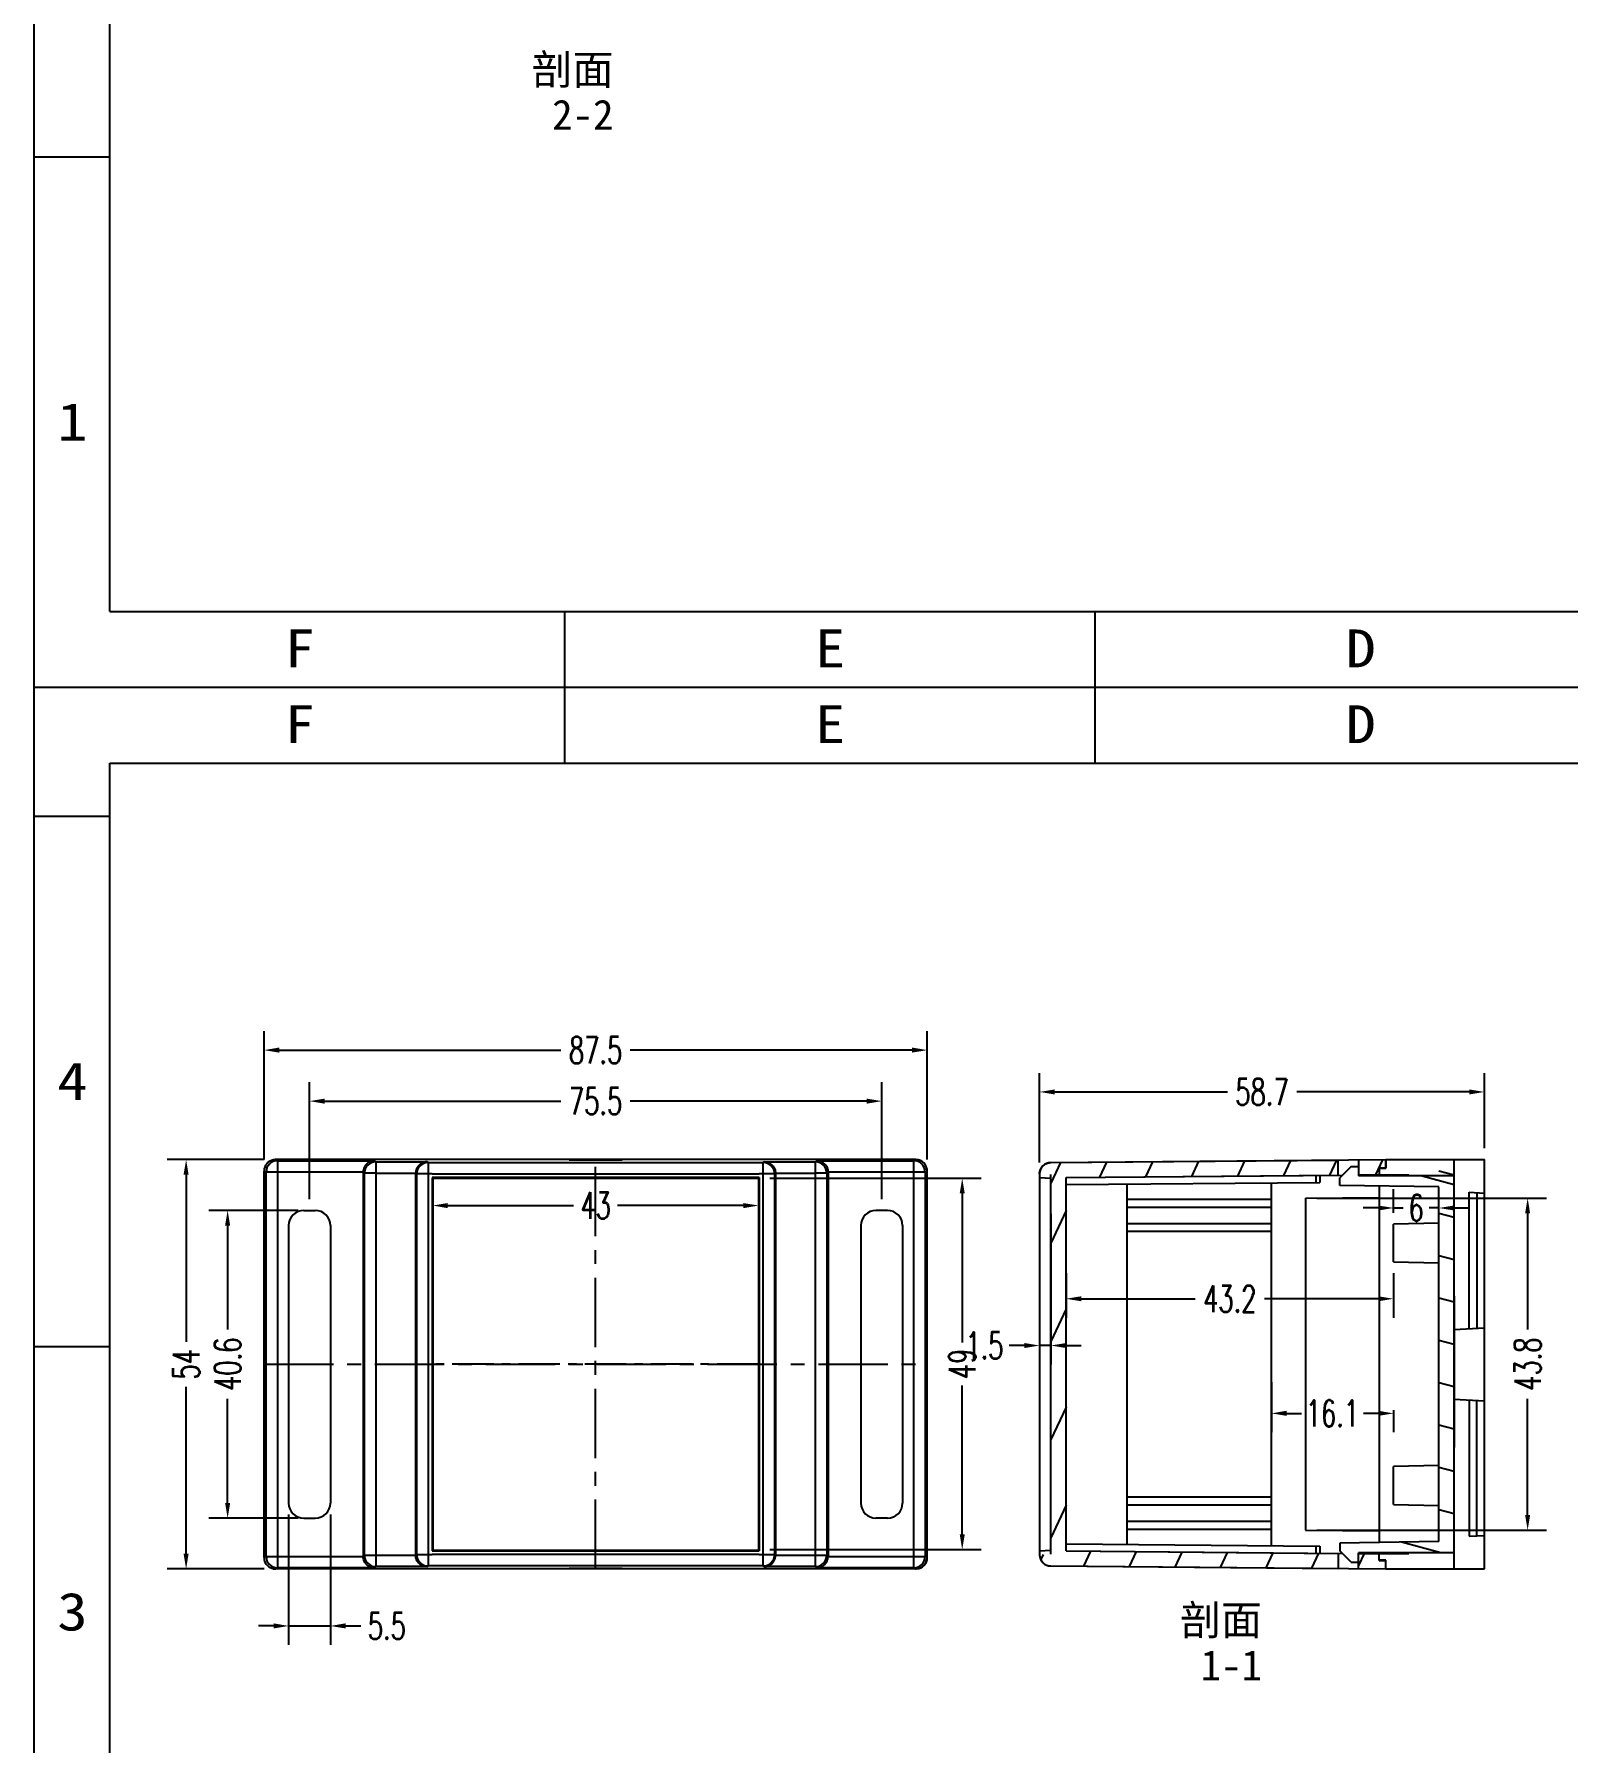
# Model space of a CAD drawing. Header units: millimetres. Extents: x -10223 to -9803, y 6946 to 7837.
# Drawn here: x -10223 to -10020.7, y 7400.7 to 7626.2 of the extents above; entities that cross this region are included whole.
import ezdxf
from ezdxf.enums import TextEntityAlignment as Align

# ---------------------------------------------------------------- set-up
doc = ezdxf.new("R2010")
doc.units = ezdxf.units.MM
doc.linetypes.add('CENTER', pattern=[50.8, 31.75, -6.35, 6.35, -6.35])
doc.layers.add('dim', color=3, linetype='Continuous')
doc.styles.add('romans', font='romans.shx', dxfattribs={"width": 0.67, "bigfont": 'fangsong.shx'})
doc.styles.add('TEXTSTYLE_0', font='txt', dxfattribs={"width": 0.8})
doc.styles.add('仿宋', font='')
doc.styles.get('仿宋').set_extended_font_data('仿宋_GB2312')
doc.dimstyles.new('MSTD', dxfattribs={"dimtxt": 3.5, "dimasz": 2, "dimexe": 2.5, "dimexo": 1.5, "dimgap": 1, "dimtad": 0, "dimdsep": 46, "dimtxsty": 'romans', "dimcen": 0, "dimclrd": 5, "dimclre": 5, "dimclrt": 3, "dimadec": 1, "dimazin": 0, "dimtfac": 0.5, "dimtmove": 0, "dimatfit": 3, "dimfxl": 1, "dimarcsym": 0})

# ---------------------------------------------------------------- blocks, each defined once
blk = doc.blocks.new('*D93')
at = {"layer": 'Defpoints', "color": 0}
for p in [(-10127.44, 7475.2), (-10127.44, 7426.19), (-10100.57, 7426.19)]:
    blk.add_point(p, dxfattribs=at)
at = {"layer": 'dim', "color": 5, "lineweight": -2}
for p, q in [((-10125.94, 7475.2), (-10098.07, 7475.2)), ((-10100.57, 7473.2), (-10100.57, 7453.54)), ((-10100.57, 7428.19), (-10100.57, 7447.85)), ((-10125.94, 7426.19), (-10098.07, 7426.19))]:
    blk.add_line(p, q, dxfattribs=at)
at = {"layer": 'dim', "color": 5}
for points in [[(-10100.9, 7473.2), (-10100.24, 7473.2), (-10100.57, 7475.2)], [(-10100.9, 7428.19), (-10100.24, 7428.19), (-10100.57, 7426.19)]]:
    blk.add_solid(points, dxfattribs=at)
at = {"layer": 'dim', "color": 3, "insert": (-10100.57, 7450.69), "char_height": 3.5, "attachment_point": 5, "rotation": 90, "style": 'romans'}
blk.add_mtext('49', dxfattribs=at)
blk = doc.blocks.new('*D94')
at = {"layer": 'Defpoints', "color": 0}
for p in [(-10170.44, 7475.2), (-10127.44, 7475.2), (-10127.44, 7471.59)]:
    blk.add_point(p, dxfattribs=at)
at = {"layer": 'dim', "color": 5, "lineweight": -2}
for p, q in [((-10170.44, 7473.7), (-10170.44, 7469.09)), ((-10127.44, 7473.7), (-10127.44, 7469.09)), ((-10168.44, 7471.59), (-10151.84, 7471.59)), ((-10129.44, 7471.59), (-10146.04, 7471.59))]:
    blk.add_line(p, q, dxfattribs=at)
at = {"layer": 'dim', "color": 5}
for points in [[(-10168.44, 7471.92), (-10168.44, 7471.25), (-10170.44, 7471.59)], [(-10129.44, 7471.92), (-10129.44, 7471.25), (-10127.44, 7471.59)]]:
    blk.add_solid(points, dxfattribs=at)
at = {"layer": 'dim', "color": 3, "insert": (-10148.94, 7471.59), "char_height": 3.5, "attachment_point": 5, "style": 'romans'}
blk.add_mtext('43', dxfattribs=at)
blk = doc.blocks.new('*D95')
at = {"layer": 'Defpoints', "color": 0}
for p in [(-10090.37, 7471.99), (-10088.87, 7471.99), (-10090.37, 7453.12)]:
    blk.add_point(p, dxfattribs=at)
at = {"layer": 'dim', "color": 5, "lineweight": -2}
for p, q in [((-10090.37, 7470.49), (-10090.37, 7450.62)), ((-10088.87, 7470.49), (-10088.87, 7450.62)), ((-10092.37, 7453.12), (-10094.37, 7453.12)), ((-10088.87, 7453.12), (-10090.37, 7453.12)), ((-10086.87, 7453.12), (-10084.87, 7453.12))]:
    blk.add_line(p, q, dxfattribs=at)
at = {"layer": 'dim', "color": 5}
for points in [[(-10092.37, 7453.45), (-10092.37, 7452.79), (-10090.37, 7453.12)], [(-10086.87, 7453.45), (-10086.87, 7452.79), (-10088.87, 7453.12)]]:
    blk.add_solid(points, dxfattribs=at)
at = {"layer": 'dim', "color": 3, "insert": (-10097.65, 7453.12), "char_height": 3.5, "attachment_point": 5, "style": 'romans'}
blk.add_mtext('1.5', dxfattribs=at)
blk = doc.blocks.new('*D96')
at = {"layer": 'Defpoints', "color": 0}
for p in [(-10055.27, 7472.56), (-10055.27, 7428.76), (-10025.97, 7428.76)]:
    blk.add_point(p, dxfattribs=at)
at = {"layer": 'dim', "color": 5, "lineweight": -2}
for p, q in [((-10053.77, 7472.56), (-10023.47, 7472.56)), ((-10025.97, 7470.56), (-10025.97, 7455.23)), ((-10025.97, 7430.76), (-10025.97, 7446.08)), ((-10053.77, 7428.76), (-10023.47, 7428.76))]:
    blk.add_line(p, q, dxfattribs=at)
at = {"layer": 'dim', "color": 5}
for points in [[(-10026.3, 7470.56), (-10025.64, 7470.56), (-10025.97, 7472.56)], [(-10026.3, 7430.76), (-10025.64, 7430.76), (-10025.97, 7428.76)]]:
    blk.add_solid(points, dxfattribs=at)
at = {"layer": 'dim', "color": 3, "insert": (-10025.97, 7450.66), "char_height": 3.5, "attachment_point": 5, "rotation": 90, "style": 'romans'}
blk.add_mtext('43.8', dxfattribs=at)
blk = doc.blocks.new('*D97')
at = {"layer": 'Defpoints', "color": 0}
for p in [(-10059.77, 7449.79), (-10043.67, 7446.09), (-10043.67, 7444.17)]:
    blk.add_point(p, dxfattribs=at)
at = {"layer": 'dim', "color": 5, "lineweight": -2}
for p, q in [((-10059.77, 7448.29), (-10059.77, 7441.67)), ((-10057.77, 7444.17), (-10055.79, 7444.17)), ((-10045.67, 7444.17), (-10047.64, 7444.17)), ((-10043.67, 7444.59), (-10043.67, 7441.67))]:
    blk.add_line(p, q, dxfattribs=at)
at = {"layer": 'dim', "color": 5}
for points in [[(-10057.77, 7444.51), (-10057.77, 7443.84), (-10059.77, 7444.17)], [(-10045.67, 7444.51), (-10045.67, 7443.84), (-10043.67, 7444.17)]]:
    blk.add_solid(points, dxfattribs=at)
at = {"layer": 'dim', "color": 3, "insert": (-10051.72, 7444.17), "char_height": 3.5, "attachment_point": 5, "style": 'romans'}
blk.add_mtext('16.1', dxfattribs=at)
blk = doc.blocks.new('*D98')
at = {"layer": 'Defpoints', "color": 0}
for p in [(-10086.87, 7464.15), (-10043.67, 7464.15), (-10086.87, 7459.29)]:
    blk.add_point(p, dxfattribs=at)
at = {"layer": 'dim', "color": 5, "lineweight": -2}
for p, q in [((-10086.87, 7462.65), (-10086.87, 7456.79)), ((-10043.67, 7462.65), (-10043.67, 7456.79)), ((-10084.87, 7459.29), (-10069.84, 7459.29)), ((-10045.67, 7459.29), (-10060.69, 7459.29))]:
    blk.add_line(p, q, dxfattribs=at)
at = {"layer": 'dim', "color": 5}
for points in [[(-10084.87, 7459.62), (-10084.87, 7458.96), (-10086.87, 7459.29)], [(-10045.67, 7459.62), (-10045.67, 7458.96), (-10043.67, 7459.29)]]:
    blk.add_solid(points, dxfattribs=at)
at = {"layer": 'dim', "color": 3, "insert": (-10065.27, 7459.29), "char_height": 3.5, "attachment_point": 5, "style": 'romans'}
blk.add_mtext('43.2', dxfattribs=at)
blk = doc.blocks.new('*D99')
at = {"layer": 'Defpoints', "color": 0}
for p in [(-10043.67, 7471.27), (-10043.67, 7469.15), (-10037.67, 7469.27)]:
    blk.add_point(p, dxfattribs=at)
at = {"layer": 'dim', "color": 5, "lineweight": -2}
for p, q in [((-10043.67, 7470.65), (-10043.67, 7473.77)), ((-10037.67, 7470.77), (-10037.67, 7473.77)), ((-10045.67, 7471.27), (-10047.67, 7471.27)), ((-10043.67, 7471.27), (-10042.39, 7471.27)), ((-10037.67, 7471.27), (-10038.94, 7471.27)), ((-10035.67, 7471.27), (-10033.67, 7471.27))]:
    blk.add_line(p, q, dxfattribs=at)
at = {"layer": 'dim', "color": 5}
for points in [[(-10045.67, 7471.6), (-10045.67, 7470.94), (-10043.67, 7471.27)], [(-10035.67, 7471.6), (-10035.67, 7470.94), (-10037.67, 7471.27)]]:
    blk.add_solid(points, dxfattribs=at)
at = {"layer": 'dim', "color": 3, "insert": (-10040.67, 7471.27), "char_height": 3.5, "attachment_point": 5, "style": 'romans'}
blk.add_mtext('6', dxfattribs=at)
blk = doc.blocks.new('*D100')
at = {"layer": 'Defpoints', "color": 0}
for p in [(-10031.67, 7486.58), (-10031.67, 7477.65), (-10090.37, 7475.77)]:
    blk.add_point(p, dxfattribs=at)
at = {"layer": 'dim', "color": 5, "lineweight": -2}
for p, q in [((-10090.37, 7477.27), (-10090.37, 7489.08)), ((-10031.67, 7479.15), (-10031.67, 7489.08)), ((-10088.37, 7486.58), (-10065.59, 7486.58)), ((-10033.67, 7486.58), (-10056.44, 7486.58))]:
    blk.add_line(p, q, dxfattribs=at)
at = {"layer": 'dim', "color": 5}
for points in [[(-10088.37, 7486.91), (-10088.37, 7486.25), (-10090.37, 7486.58)], [(-10033.67, 7486.91), (-10033.67, 7486.25), (-10031.67, 7486.58)]]:
    blk.add_solid(points, dxfattribs=at)
at = {"layer": 'dim', "color": 3, "insert": (-10061.02, 7486.58), "char_height": 3.5, "attachment_point": 5, "style": 'romans'}
blk.add_mtext('58.7', dxfattribs=at)
blk = doc.blocks.new('*D101')
at = {"layer": 'Defpoints', "color": 0}
for p in [(-10191.19, 7477.65), (-10202.97, 7423.65), (-10191.19, 7423.65)]:
    blk.add_point(p, dxfattribs=at)
at = {"layer": 'dim', "color": 5, "lineweight": -2}
for p, q in [((-10192.69, 7477.65), (-10205.47, 7477.65)), ((-10202.97, 7475.65), (-10202.97, 7453.6)), ((-10202.97, 7425.65), (-10202.97, 7447.69)), ((-10192.69, 7423.65), (-10205.47, 7423.65))]:
    blk.add_line(p, q, dxfattribs=at)
at = {"layer": 'dim', "color": 5}
for points in [[(-10203.31, 7475.65), (-10202.64, 7475.65), (-10202.97, 7477.65)], [(-10203.31, 7425.65), (-10202.64, 7425.65), (-10202.97, 7423.65)]]:
    blk.add_solid(points, dxfattribs=at)
at = {"layer": 'dim', "color": 3, "insert": (-10202.97, 7450.65), "char_height": 3.5, "attachment_point": 5, "rotation": 90, "style": 'romans'}
blk.add_mtext('54', dxfattribs=at)
blk = doc.blocks.new('*D102')
at = {"layer": 'Defpoints', "color": 0}
for p in [(-10105.19, 7492.1), (-10192.69, 7476.15), (-10105.19, 7476.15)]:
    blk.add_point(p, dxfattribs=at)
at = {"layer": 'dim', "color": 5, "lineweight": -2}
for p, q in [((-10192.69, 7477.65), (-10192.69, 7494.6)), ((-10105.19, 7477.65), (-10105.19, 7494.6)), ((-10190.69, 7492.1), (-10153.51, 7492.1)), ((-10107.19, 7492.1), (-10144.37, 7492.1))]:
    blk.add_line(p, q, dxfattribs=at)
at = {"layer": 'dim', "color": 5}
for points in [[(-10190.69, 7492.44), (-10190.69, 7491.77), (-10192.69, 7492.1)], [(-10107.19, 7492.44), (-10107.19, 7491.77), (-10105.19, 7492.1)]]:
    blk.add_solid(points, dxfattribs=at)
at = {"layer": 'dim', "color": 3, "insert": (-10148.94, 7492.1), "char_height": 3.5, "attachment_point": 5, "style": 'romans'}
blk.add_mtext('87.5', dxfattribs=at)
blk = doc.blocks.new('SUN_6HWZ35TKXU86YGHH1AY77V3D6FJ')
at = {"color": 7, "linetype": 'Continuous'}
for p, q in [((-420, 297), (0, 297)), ((-420, 0), (-420, 297)), ((-350, 287), (-350, 297)), ((-280, 287), (-280, 297)), ((-410, 287), (-10, 287)), ((-410, 10), (-410, 287)), ((-420, 280), (-410, 280)), ((-420, 210), (-410, 210)), ((-420, 70), (-410, 70)), ((-410, 10), (-10, 10)), ((-350, 0), (-350, 10)), ((-280, 0), (-280, 10)), ((-420, 0), (0, 0))]:
    blk.add_line(p, q, dxfattribs=at)
at = {"color": 2, "linetype": 'Continuous', "style": 'TEXTSTYLE_0'}
for s, width, p, p2 in [('F', 1.2, (-386.98, 289.63), (-382.98, 289.63)), ('E', 1.2, (-316.98, 289.63), (-312.98, 289.63)), ('D', 1.2, (-246.98, 289.63), (-242.98, 289.63)), ('4', 1.2, (-416.95, 242.54), (-412.95, 242.54)), ('3', 1.2, (-416.95, 172.54), (-412.95, 172.54)), ('1', 2.4, (-416.95, 32.54), (-412.95, 32.54)), ('F', 1.2, (-386.98, 2.63), (-382.98, 2.63)), ('E', 1.2, (-316.98, 2.63), (-312.98, 2.63)), ('D', 1.2, (-246.98, 2.63), (-242.98, 2.63))]:
    blk.add_text(s, height=5, dxfattribs=dict(at, width=width)).set_placement(p, p2, align=Align.FIT)
blk = doc.blocks.new('*D82')
at = {"layer": 'Defpoints', "color": 0}
for p in [(-10186.69, 7470.95), (-10197.49, 7430.35), (-10186.69, 7430.35)]:
    blk.add_point(p, dxfattribs=at)
at = {"layer": 'dim', "color": 5, "lineweight": -2}
for p, q in [((-10188.19, 7470.95), (-10199.99, 7470.95)), ((-10197.49, 7468.95), (-10197.49, 7455.22)), ((-10197.49, 7432.35), (-10197.49, 7446.07)), ((-10188.19, 7430.35), (-10199.99, 7430.35))]:
    blk.add_line(p, q, dxfattribs=at)
at = {"layer": 'dim', "color": 5}
for points in [[(-10197.83, 7468.95), (-10197.16, 7468.95), (-10197.49, 7470.95)], [(-10197.83, 7432.35), (-10197.16, 7432.35), (-10197.49, 7430.35)]]:
    blk.add_solid(points, dxfattribs=at)
at = {"layer": 'dim', "color": 3, "insert": (-10197.49, 7450.65), "char_height": 3.5, "attachment_point": 5, "rotation": 90, "style": 'romans'}
blk.add_mtext('40.6', dxfattribs=at)
blk = doc.blocks.new('*D83')
at = {"layer": 'Defpoints', "color": 0}
for p in [(-10111.19, 7485.37), (-10186.69, 7470.95), (-10111.19, 7470.95)]:
    blk.add_point(p, dxfattribs=at)
at = {"layer": 'dim', "color": 5, "lineweight": -2}
for p, q in [((-10186.69, 7472.45), (-10186.69, 7487.87)), ((-10111.19, 7472.45), (-10111.19, 7487.87)), ((-10184.69, 7485.37), (-10153.51, 7485.37)), ((-10113.19, 7485.37), (-10144.37, 7485.37))]:
    blk.add_line(p, q, dxfattribs=at)
at = {"layer": 'dim', "color": 5}
for points in [[(-10184.69, 7485.7), (-10184.69, 7485.03), (-10186.69, 7485.37)], [(-10113.19, 7485.7), (-10113.19, 7485.03), (-10111.19, 7485.37)]]:
    blk.add_solid(points, dxfattribs=at)
at = {"layer": 'dim', "color": 3, "insert": (-10148.94, 7485.37), "char_height": 3.5, "attachment_point": 5, "style": 'romans'}
blk.add_mtext('75.5', dxfattribs=at)
blk = doc.blocks.new('*D84')
at = {"layer": 'Defpoints', "color": 0}
for p in [(-10189.44, 7432.34), (-10183.94, 7432.34), (-10183.94, 7416.12)]:
    blk.add_point(p, dxfattribs=at)
at = {"layer": 'dim', "color": 5, "lineweight": -2}
for p, q in [((-10189.44, 7430.84), (-10189.44, 7413.62)), ((-10183.94, 7430.84), (-10183.94, 7413.62)), ((-10191.44, 7416.12), (-10193.44, 7416.12)), ((-10189.44, 7416.12), (-10183.94, 7416.12)), ((-10181.94, 7416.12), (-10179.94, 7416.12))]:
    blk.add_line(p, q, dxfattribs=at)
at = {"layer": 'dim', "color": 5}
for points in [[(-10191.44, 7416.46), (-10191.44, 7415.79), (-10189.44, 7416.12)], [(-10181.94, 7416.46), (-10181.94, 7415.79), (-10183.94, 7416.12)]]:
    blk.add_solid(points, dxfattribs=at)
at = {"layer": 'dim', "color": 3, "insert": (-10176.48, 7416.12), "char_height": 3.5, "attachment_point": 5, "style": 'romans'}
blk.add_mtext('5.5', dxfattribs=at)

msp = doc.modelspace()

# ---------------------------------------------------------------- linework, layer by layer
at = {"color": 7, "linetype": 'Continuous'}
for p, q in [((-10106.69, 7477.648), (-10191.19, 7477.648)), ((-10190.917, 7477.512), (-10191.19, 7477.648)), ((-10190.917, 7477.512), (-10178.12, 7477.512)), ((-10190.917, 7477.512), (-10190.917, 7423.784)), ((-10177.953, 7477.345), (-10178.12, 7477.512)), ((-10177.953, 7477.345), (-10171.216, 7477.345)), ((-10177.953, 7477.345), (-10177.953, 7475.844)), ((-10171.05, 7477.262), (-10171.216, 7477.345)), ((-10171.05, 7477.262), (-10126.83, 7477.262)), ((-10171.05, 7477.262), (-10171.05, 7424.034)), ((-10152.44, 7477.617), (-10145.44, 7477.617)), ((-10152.44, 7477.593), (-10152.44, 7477.617)), ((-10145.44, 7477.593), (-10152.44, 7477.593)), ((-10145.44, 7477.617), (-10145.44, 7477.593)), ((-10126.664, 7477.345), (-10126.83, 7477.262)), ((-10126.83, 7424.034), (-10126.83, 7477.262)), ((-10126.664, 7477.345), (-10119.927, 7477.345)), ((-10119.76, 7477.512), (-10119.927, 7477.345)), ((-10119.927, 7423.951), (-10119.927, 7477.345)), ((-10119.76, 7477.512), (-10106.962, 7477.512)), ((-10106.69, 7477.648), (-10106.962, 7477.512)), ((-10106.962, 7423.784), (-10106.962, 7477.512)), ((-10088.879, 7477.262), (-10044.666, 7477.648)), ((-10088.879, 7477.262), (-10050.966, 7477.593)), ((-10050.966, 7475.601), (-10050.966, 7477.593)), ((-10050.966, 7475.601), (-10050.966, 7477.593)), ((-10049.265, 7476.75), (-10050.765, 7475.25)), ((-10049.265, 7476.75), (-10050.765, 7475.25)), ((-10049.265, 7476.75), (-10048.265, 7476.75)), ((-10049.265, 7476.75), (-10048.265, 7476.75)), ((-10048.266, 7477.617), (-10044.666, 7477.648)), ((-10048.266, 7477.617), (-10048.265, 7475.517)), ((-10048.266, 7477.617), (-10048.266, 7475.625)), ((-10048.265, 7476.75), (-10048.265, 7475.517)), ((-10045.566, 7476.548), (-10044.666, 7476.548)), ((-10045.566, 7476.548), (-10045.566, 7475.517)), ((-10045.566, 7476.548), (-10045.566, 7475.648)), ((-10045.566, 7476.548), (-10044.666, 7476.548)), ((-10044.666, 7476.478), (-10045.566, 7476.478)), ((-10044.666, 7477.648), (-10031.666, 7477.648)), ((-10044.666, 7476.478), (-10044.666, 7477.648)), ((-10044.666, 7477.648), (-10044.666, 7476.548)), ((-10035.666, 7459.648), (-10035.666, 7477.648)), ((-10031.666, 7423.648), (-10031.666, 7477.648)), ((-10192.69, 7476.148), (-10192.417, 7476.012)), ((-10192.69, 7425.148), (-10192.69, 7476.148)), ((-10190.917, 7476.012), (-10192.417, 7476.012)), ((-10192.417, 7425.284), (-10192.417, 7476.012)), ((-10179.607, 7476.009), (-10190.917, 7476.009)), ((-10179.607, 7476.009), (-10179.607, 7425.287)), ((-10179.607, 7476.008), (-10179.453, 7475.845)), ((-10177.953, 7475.845), (-10179.453, 7475.845)), ((-10179.453, 7425.451), (-10179.453, 7475.845)), ((-10177.953, 7475.843), (-10172.69, 7475.843)), ((-10177.953, 7475.843), (-10177.953, 7425.454)), ((-10172.69, 7475.843), (-10172.69, 7425.454)), ((-10172.69, 7475.842), (-10172.55, 7475.762)), ((-10171.05, 7475.762), (-10172.55, 7475.762)), ((-10172.55, 7425.534), (-10172.55, 7475.762)), ((-10170.519, 7475.768), (-10171.05, 7475.768)), ((-10127.361, 7475.274), (-10170.519, 7475.274)), ((-10170.44, 7475.196), (-10170.519, 7475.274)), ((-10170.519, 7475.268), (-10170.519, 7426.028)), ((-10170.44, 7475.196), (-10127.44, 7475.196)), ((-10170.44, 7475.196), (-10170.44, 7426.101)), ((-10127.44, 7475.196), (-10127.361, 7475.272)), ((-10127.44, 7475.196), (-10127.44, 7426.101)), ((-10126.83, 7475.768), (-10127.361, 7475.768)), ((-10127.361, 7475.272), (-10127.361, 7426.024)), ((-10125.33, 7475.762), (-10126.83, 7475.762)), ((-10125.33, 7475.762), (-10125.19, 7475.841)), ((-10125.33, 7475.762), (-10125.33, 7425.534)), ((-10125.19, 7475.843), (-10119.927, 7475.843)), ((-10125.19, 7475.841), (-10125.19, 7425.455)), ((-10118.427, 7475.845), (-10119.927, 7475.845)), ((-10118.427, 7475.845), (-10118.273, 7476.008)), ((-10118.427, 7475.845), (-10118.427, 7425.451)), ((-10106.962, 7476.009), (-10118.273, 7476.009)), ((-10118.273, 7476.008), (-10118.273, 7425.288)), ((-10105.463, 7476.012), (-10106.962, 7476.012)), ((-10105.463, 7476.012), (-10105.19, 7476.148)), ((-10105.463, 7476.012), (-10105.463, 7425.284)), ((-10105.19, 7425.148), (-10105.19, 7476.148)), ((-10090.366, 7475.768), (-10090.366, 7425.528)), ((-10090.365, 7475.274), (-10088.866, 7475.196)), ((-10090.365, 7475.274), (-10088.866, 7475.196)), ((-10088.866, 7425.601), (-10088.866, 7475.696)), ((-10088.866, 7425.601), (-10088.866, 7475.696)), ((-10086.866, 7475.288), (-10050.409, 7475.606)), ((-10086.866, 7475.288), (-10050.966, 7475.601)), ((-10086.866, 7426.009), (-10086.866, 7475.288)), ((-10086.866, 7426.009), (-10086.866, 7475.288)), ((-10086.866, 7474.356), (-10053.366, 7474.648)), ((-10078.866, 7474.426), (-10078.866, 7426.871)), ((-10059.766, 7426.704), (-10059.766, 7474.592)), ((-10053.866, 7474.644), (-10053.866, 7475.576)), ((-10053.366, 7475.58), (-10053.366, 7474.648)), ((-10050.765, 7474.25), (-10050.765, 7475.25)), ((-10050.765, 7474.25), (-10050.765, 7475.25)), ((-10037.666, 7474.048), (-10050.765, 7474.25)), ((-10037.666, 7474.048), (-10050.765, 7474.25)), ((-10048.266, 7475.625), (-10045.566, 7475.648)), ((-10048.266, 7475.625), (-10045.566, 7475.648)), ((-10035.666, 7475.517), (-10048.265, 7475.517)), ((-10035.666, 7475.517), (-10048.265, 7475.517)), ((-10041.665, 7475.602), (-10045.566, 7475.662)), ((-10045.566, 7474.17), (-10045.566, 7427.127)), ((-10041.665, 7475.517), (-10041.665, 7475.602)), ((-10037.666, 7427.248), (-10037.666, 7474.048)), ((-10037.666, 7427.248), (-10037.666, 7474.048)), ((-10035.666, 7425.779), (-10035.666, 7475.517)), ((-10192.505, 7472.556), (-10192.69, 7472.648)), ((-10192.505, 7472.556), (-10192.505, 7428.741)), ((-10105.375, 7472.556), (-10105.19, 7472.648)), ((-10105.375, 7472.556), (-10105.375, 7428.741)), ((-10059.766, 7472.398), (-10078.866, 7472.398)), ((-10055.266, 7472.556), (-10045.566, 7472.64)), ((-10055.266, 7472.556), (-10055.266, 7428.741)), ((-10033.666, 7473.338), (-10031.666, 7473.234)), ((-10033.666, 7455.358), (-10033.666, 7473.338)), ((-10032.666, 7473.286), (-10032.666, 7455.41)), ((-10078.866, 7471.398), (-10059.766, 7471.398)), ((-10059.766, 7469.198), (-10078.866, 7469.198)), ((-10078.866, 7468.198), (-10059.766, 7468.198)), ((-10037.666, 7469.27), (-10043.666, 7469.148)), ((-10043.666, 7464.148), (-10043.666, 7469.148)), ((-10043.666, 7464.148), (-10037.666, 7464.026)), ((-10035.666, 7455.253), (-10031.666, 7455.463)), ((-10035.666, 7446.043), (-10031.666, 7445.834)), ((-10033.666, 7445.938), (-10033.666, 7427.958)), ((-10032.666, 7428.01), (-10032.666, 7445.886)), ((-10035.666, 7423.648), (-10035.666, 7439.648)), ((-10037.666, 7437.27), (-10043.666, 7437.148)), ((-10043.666, 7432.148), (-10043.666, 7437.148)), ((-10059.766, 7433.098), (-10078.866, 7433.098)), ((-10078.866, 7432.098), (-10059.766, 7432.098)), ((-10043.666, 7432.148), (-10037.666, 7432.026)), ((-10059.766, 7429.898), (-10078.866, 7429.898)), ((-10078.866, 7428.898), (-10059.766, 7428.898)), ((-10192.505, 7428.741), (-10192.69, 7428.648)), ((-10105.375, 7428.741), (-10105.19, 7428.648)), ((-10086.866, 7426.94), (-10053.366, 7426.648)), ((-10055.266, 7428.741), (-10045.566, 7428.656)), ((-10053.866, 7425.721), (-10053.866, 7426.652)), ((-10053.366, 7426.648), (-10053.366, 7425.716)), ((-10037.666, 7427.248), (-10050.765, 7427.047)), ((-10037.666, 7427.248), (-10050.765, 7427.047)), ((-10050.765, 7427.047), (-10050.765, 7426.047)), ((-10050.765, 7427.047), (-10050.765, 7426.047)), ((-10033.666, 7427.958), (-10031.666, 7428.063)), ((-10192.417, 7425.284), (-10192.69, 7425.148)), ((-10192.417, 7425.284), (-10190.917, 7425.284)), ((-10190.917, 7425.287), (-10179.607, 7425.287)), ((-10179.453, 7425.451), (-10179.607, 7425.288)), ((-10179.453, 7425.451), (-10177.953, 7425.451)), ((-10177.953, 7425.454), (-10172.69, 7425.454)), ((-10177.953, 7425.452), (-10177.953, 7423.951)), ((-10172.55, 7425.534), (-10172.69, 7425.455)), ((-10172.55, 7425.534), (-10171.05, 7425.534)), ((-10171.05, 7425.528), (-10170.519, 7425.528)), ((-10170.44, 7426.101), (-10170.519, 7426.024)), ((-10170.519, 7426.022), (-10127.361, 7426.022)), ((-10170.44, 7426.101), (-10127.44, 7426.101)), ((-10127.44, 7426.101), (-10127.361, 7426.022)), ((-10127.361, 7425.528), (-10126.83, 7425.528)), ((-10126.83, 7425.534), (-10125.33, 7425.534)), ((-10125.19, 7425.455), (-10125.33, 7425.534)), ((-10125.19, 7425.454), (-10119.927, 7425.454)), ((-10119.927, 7425.451), (-10118.427, 7425.451)), ((-10118.273, 7425.288), (-10118.427, 7425.451)), ((-10118.273, 7425.287), (-10106.962, 7425.287)), ((-10106.962, 7425.284), (-10105.463, 7425.284)), ((-10105.19, 7425.148), (-10105.463, 7425.284)), ((-10090.365, 7426.022), (-10088.866, 7426.101)), ((-10086.866, 7426.009), (-10050.409, 7425.69)), ((-10086.866, 7426.009), (-10050.966, 7425.695)), ((-10050.966, 7425.695), (-10050.966, 7423.703)), ((-10050.966, 7425.695), (-10050.966, 7423.703)), ((-10049.265, 7424.547), (-10050.765, 7426.047)), ((-10049.265, 7424.547), (-10050.765, 7426.047)), ((-10049.265, 7424.547), (-10048.265, 7424.547)), ((-10049.265, 7424.547), (-10048.265, 7424.547)), ((-10048.266, 7423.68), (-10048.265, 7425.779)), ((-10048.266, 7425.672), (-10045.566, 7425.648)), ((-10048.266, 7423.68), (-10048.266, 7425.672)), ((-10048.266, 7425.672), (-10045.566, 7425.648)), ((-10035.666, 7425.779), (-10048.265, 7425.779)), ((-10048.265, 7424.547), (-10048.265, 7425.779)), ((-10035.666, 7425.779), (-10048.265, 7425.779)), ((-10045.566, 7424.748), (-10045.566, 7425.779)), ((-10045.566, 7425.635), (-10041.665, 7425.695)), ((-10045.566, 7424.748), (-10045.566, 7425.648)), ((-10044.666, 7424.818), (-10045.566, 7424.818)), ((-10045.566, 7424.748), (-10044.666, 7424.748)), ((-10045.566, 7424.748), (-10044.666, 7424.748)), ((-10044.666, 7423.648), (-10044.666, 7424.818)), ((-10044.666, 7423.648), (-10044.666, 7424.748)), ((-10041.665, 7425.779), (-10041.665, 7425.695)), ((-10191.19, 7423.648), (-10190.917, 7423.784)), ((-10106.69, 7423.648), (-10191.19, 7423.648)), ((-10178.12, 7423.784), (-10190.917, 7423.784)), ((-10178.12, 7423.784), (-10177.953, 7423.951)), ((-10171.216, 7423.951), (-10177.953, 7423.951)), ((-10171.216, 7423.951), (-10171.05, 7424.034)), ((-10126.83, 7424.034), (-10171.05, 7424.034)), ((-10152.44, 7423.703), (-10152.44, 7423.68)), ((-10145.44, 7423.703), (-10152.44, 7423.703)), ((-10152.44, 7423.68), (-10145.44, 7423.68)), ((-10145.44, 7423.68), (-10145.44, 7423.703)), ((-10126.83, 7424.034), (-10126.664, 7423.951)), ((-10119.927, 7423.951), (-10126.664, 7423.951)), ((-10119.927, 7423.951), (-10119.76, 7423.784)), ((-10106.962, 7423.784), (-10119.76, 7423.784)), ((-10106.962, 7423.784), (-10106.69, 7423.648)), ((-10088.879, 7424.034), (-10044.666, 7423.648)), ((-10088.879, 7424.034), (-10050.966, 7423.703)), ((-10048.266, 7423.68), (-10044.666, 7423.648)), ((-10044.666, 7423.648), (-10031.666, 7423.648))]:
    msp.add_line(p, q, dxfattribs=at)
at = {"color": 1, "linetype": 'CENTER', "ltscale": 0.288}
for p, q in [((-10148.94, 7423.648), (-10148.94, 7477.648)), ((-10192.69, 7450.648), (-10105.19, 7450.648))]:
    msp.add_line(p, q, dxfattribs=at)
at = {"color": 2, "linetype": 'Continuous'}
for p, q in [((-10087.593, 7477.274), (-10088.866, 7474.545)), ((-10081.526, 7477.326), (-10082.459, 7475.326)), ((-10075.459, 7477.379), (-10076.392, 7475.379)), ((-10069.392, 7477.432), (-10070.324, 7475.432)), ((-10063.324, 7477.485), (-10064.257, 7475.485)), ((-10057.257, 7477.538), (-10058.19, 7475.538)), ((-10051.19, 7477.591), (-10052.123, 7475.591)), ((-10045.123, 7477.644), (-10046.055, 7475.644)), ((-10035.666, 7474.337), (-10040.071, 7475.517)), ((-10035.666, 7475.58), (-10037.666, 7476.116)), ((-10086.866, 7470.918), (-10088.866, 7466.629)), ((-10035.666, 7469.994), (-10037.666, 7470.53)), ((-10035.666, 7464.408), (-10037.666, 7464.944)), ((-10035.666, 7458.822), (-10037.666, 7459.358)), ((-10086.866, 7457.959), (-10088.866, 7453.67)), ((-10035.666, 7453.237), (-10037.666, 7453.773)), ((-10035.666, 7447.651), (-10037.666, 7448.187)), ((-10086.866, 7445.001), (-10088.866, 7440.712)), ((-10035.666, 7442.065), (-10037.666, 7442.601)), ((-10035.666, 7436.479), (-10037.666, 7437.015)), ((-10086.866, 7432.043), (-10088.866, 7427.754)), ((-10035.666, 7430.894), (-10037.666, 7431.43)), ((-10037.423, 7425.779), (-10042.622, 7427.172)), ((-10089.895, 7425.547), (-10090.21, 7424.87)), ((-10083.65, 7425.98), (-10084.575, 7423.996)), ((-10077.632, 7425.928), (-10078.557, 7423.944)), ((-10071.614, 7425.875), (-10072.539, 7423.891)), ((-10065.596, 7425.823), (-10066.521, 7423.839)), ((-10059.578, 7425.77), (-10060.503, 7423.786)), ((-10053.56, 7425.718), (-10054.485, 7423.734)), ((-10047.542, 7425.665), (-10048.266, 7424.113))]:
    msp.add_line(p, q, dxfattribs=at)
at = {"color": 4, "linetype": 'Continuous'}
msp.add_line((-10035.666, 7459.648), (-10035.666, 7439.648), dxfattribs=at)
at = {"color": 7, "linetype": 'Continuous'}
for centre, radius, start, end in [((-10191.19, 7476.148), 1.5, 99.96909, 180.0005), ((-10190.917, 7476.012), 1.5, 90.01306, 179.99374), ((-10191.189, 7476.145), 1.503, 90.0257, 99.98933), ((-10177.953, 7475.845), 1.5, 90.00545, 179.99477), ((-10171.05, 7475.762), 1.5, 90.01334, 179.99374), ((-10126.83, 7475.762), 1.5, 0.00745, 89.98542), ((-10119.927, 7475.845), 1.5, 0.00527, 89.99544), ((-10106.963, 7476.012), 1.5, 0.00745, 89.98576), ((-10106.69, 7476.148), 1.5, 0, 71.97496), ((-10088.866, 7475.762), 1.5, 90.5, 179.5467), ((-10191.208, 7425.148), 1.482, 180.00217, 182.35746), ((-10191.19, 7425.148), 1.499, 180, 251.981), ((-10191.182, 7425.149), 1.508, 182.37297, 197.98111), ((-10191.194, 7425.145), 1.495, 211.40524, 216.02285), ((-10190.917, 7425.285), 1.5, 180.00742, 269.98578), ((-10177.953, 7425.451), 1.5, 180.00523, 269.99455), ((-10171.05, 7425.534), 1.5, 180.00742, 269.9855), ((-10126.83, 7425.534), 1.5, 270.01341, 359.99372), ((-10119.927, 7425.451), 1.5, 270.00523, 359.99477), ((-10106.963, 7425.284), 1.5, 270.01308, 359.99372), ((-10106.69, 7425.148), 1.5, 273.88435, 0), ((-10088.866, 7425.534), 1.5, 180.4533, 269.5), ((-10191.186, 7425.152), 1.506, 216.04635, 233.95948), ((-10191.193, 7425.143), 1.494, 233.98161, 237.62231), ((-10191.189, 7425.156), 1.508, 252.02341, 269.95932)]:
    msp.add_arc(centre, radius, start, end, dxfattribs=at)
for centre, major_axis, start_param, end_param in [((-10106.69, 7476.148), (1.342, 0.671), -0.4635329, 1.1071146), ((-10106.69, 7425.148), (1.342, -0.671), -1.1071146, 0.4635329)]:
    msp.add_ellipse(centre, major_axis=major_axis, ratio=0.9998096, start_param=start_param, end_param=end_param, dxfattribs=at)
for points, start_tangent, end_tangent in [([(-10178.12, 7477.512), (-10178.567, 7477.438), (-10178.895, 7477.285), (-10179.22, 7477.011), (-10179.426, 7476.72), (-10179.565, 7476.349), (-10179.606, 7476.009)], (-0.9999612, -0.0088059), (-0.0061352, -0.9999812)), ([(-10171.216, 7477.345), (-10171.658, 7477.272), (-10171.984, 7477.119), (-10172.306, 7476.845), (-10172.51, 7476.553), (-10172.649, 7476.182), (-10172.69, 7475.842)], (-0.9999606, -0.0088786), (-0.0061284, -0.9999812)), ([(-10126.664, 7477.345), (-10126.221, 7477.272), (-10125.896, 7477.119), (-10125.573, 7476.845), (-10125.37, 7476.553), (-10125.23, 7476.182), (-10125.19, 7475.841)], (0.9999606, -0.0088798), (0.0061123, -0.9999813)), ([(-10119.76, 7477.512), (-10119.313, 7477.438), (-10118.985, 7477.285), (-10118.66, 7477.011), (-10118.455, 7476.72), (-10118.314, 7476.349), (-10118.273, 7476.008)], (0.9999613, -0.0088027), (0.0061352, -0.9999812)), ([(-10090.365, 7475.774), (-10090.365, 7475.807), (-10090.364, 7475.84), (-10090.361, 7475.874), (-10090.358, 7475.908), (-10090.355, 7475.942), (-10090.35, 7475.976), (-10090.345, 7476.01), (-10090.339, 7476.045), (-10090.332, 7476.079), (-10090.324, 7476.114), (-10090.315, 7476.148), (-10090.305, 7476.183), (-10090.295, 7476.217), (-10090.283, 7476.252), (-10090.271, 7476.286), (-10090.258, 7476.32), (-10090.244, 7476.355), (-10090.229, 7476.388), (-10090.213, 7476.422), (-10090.196, 7476.455), (-10090.178, 7476.489), (-10090.159, 7476.521), (-10090.14, 7476.554), (-10090.119, 7476.586), (-10090.098, 7476.617), (-10090.076, 7476.648), (-10090.053, 7476.679), (-10090.029, 7476.709), (-10090.005, 7476.738), (-10089.979, 7476.767), (-10089.953, 7476.795), (-10089.927, 7476.823), (-10089.899, 7476.849), (-10089.871, 7476.875), (-10089.842, 7476.901), (-10089.813, 7476.925), (-10089.783, 7476.949), (-10089.752, 7476.972), (-10089.721, 7476.994), (-10089.69, 7477.016), (-10089.658, 7477.036), (-10089.626, 7477.056), (-10089.593, 7477.074), (-10089.56, 7477.092), (-10089.526, 7477.109), (-10089.493, 7477.125), (-10089.459, 7477.14), (-10089.425, 7477.154), (-10089.391, 7477.167), (-10089.356, 7477.18), (-10089.322, 7477.191), (-10089.287, 7477.202), (-10089.253, 7477.212), (-10089.218, 7477.22), (-10089.183, 7477.228), (-10089.149, 7477.235), (-10089.115, 7477.242), (-10089.08, 7477.247), (-10089.046, 7477.251), (-10089.012, 7477.255), (-10088.978, 7477.258), (-10088.945, 7477.26), (-10088.912, 7477.262), (-10088.879, 7477.262)], (0.0079114, 0.9999687), (0.9999619, 0.0087265)), ([(-10178.12, 7423.784), (-10178.567, 7423.858), (-10178.895, 7424.011), (-10179.22, 7424.286), (-10179.424, 7424.576), (-10179.566, 7424.947), (-10179.607, 7425.288)], (-0.9999612, 0.0088059), (-0.0061352, 0.9999812)), ([(-10171.216, 7423.951), (-10171.658, 7424.024), (-10171.984, 7424.177), (-10172.306, 7424.452), (-10172.509, 7424.743), (-10172.649, 7425.114), (-10172.69, 7425.455)], (-0.9999606, 0.0088786), (-0.0061284, 0.9999812)), ([(-10126.664, 7423.951), (-10126.221, 7424.024), (-10125.896, 7424.177), (-10125.574, 7424.451), (-10125.369, 7424.743), (-10125.231, 7425.114), (-10125.19, 7425.455)], (0.9999606, 0.0088798), (0.0061123, 0.9999813)), ([(-10119.76, 7423.784), (-10119.312, 7423.858), (-10118.985, 7424.011), (-10118.66, 7424.285), (-10118.454, 7424.576), (-10118.315, 7424.948), (-10118.273, 7425.287)], (0.9999613, 0.0088027), (0.0061352, 0.9999812)), ([(-10090.365, 7425.522), (-10090.365, 7425.489), (-10090.364, 7425.456), (-10090.361, 7425.422), (-10090.358, 7425.388), (-10090.355, 7425.355), (-10090.35, 7425.32), (-10090.345, 7425.286), (-10090.339, 7425.252), (-10090.332, 7425.217), (-10090.324, 7425.183), (-10090.315, 7425.148), (-10090.305, 7425.114), (-10090.295, 7425.079), (-10090.283, 7425.044), (-10090.271, 7425.01), (-10090.258, 7424.976), (-10090.244, 7424.942), (-10090.229, 7424.908), (-10090.213, 7424.874), (-10090.196, 7424.841), (-10090.178, 7424.808), (-10090.159, 7424.775), (-10090.14, 7424.743), (-10090.119, 7424.711), (-10090.098, 7424.679), (-10090.076, 7424.648), (-10090.053, 7424.618), (-10090.029, 7424.588), (-10090.005, 7424.558), (-10089.979, 7424.529), (-10089.953, 7424.501), (-10089.927, 7424.474), (-10089.899, 7424.447), (-10089.871, 7424.421), (-10089.842, 7424.395), (-10089.813, 7424.371), (-10089.783, 7424.347), (-10089.752, 7424.324), (-10089.721, 7424.302), (-10089.69, 7424.281), (-10089.658, 7424.26), (-10089.626, 7424.241), (-10089.593, 7424.222), (-10089.56, 7424.204), (-10089.526, 7424.187), (-10089.493, 7424.171), (-10089.459, 7424.156), (-10089.425, 7424.142), (-10089.391, 7424.129), (-10089.356, 7424.116), (-10089.322, 7424.105), (-10089.287, 7424.094), (-10089.253, 7424.085), (-10089.218, 7424.076), (-10089.183, 7424.068), (-10089.149, 7424.061), (-10089.115, 7424.055), (-10089.08, 7424.049), (-10089.046, 7424.045), (-10089.012, 7424.041), (-10088.978, 7424.038), (-10088.945, 7424.036), (-10088.912, 7424.035), (-10088.879, 7424.034)], (0.0079114, -0.9999687), (0.9999619, -0.0087265))]:
    msp.add_spline(points, degree=3, dxfattribs=dict(at, start_tangent=start_tangent, end_tangent=end_tangent))
at = {"layer": 'dim'}
for p, q in [((-10170.519, 7475.768), (-10127.361, 7475.768)), ((-10187.451, 7470.947), (-10185.931, 7470.947)), ((-10110.428, 7470.947), (-10111.948, 7470.947)), ((-10189.441, 7468.957), (-10189.441, 7432.339)), ((-10183.941, 7468.957), (-10183.941, 7432.339)), ((-10113.938, 7468.957), (-10113.938, 7432.339)), ((-10108.438, 7468.957), (-10108.438, 7432.339)), ((-10187.451, 7430.349), (-10185.931, 7430.349)), ((-10110.428, 7430.349), (-10111.948, 7430.349)), ((-10127.361, 7425.528), (-10170.519, 7425.528))]:
    msp.add_line(p, q, dxfattribs=at)
at = {"layer": 'dim', "color": 1, "linetype": 'CENTER', "ltscale": 0.172}
msp.add_line((-10127.44, 7450.648), (-10170.44, 7450.648), dxfattribs=at)
at = {"layer": 'dim'}
for centre, start, end in [((-10187.451, 7468.957), 90, 180), ((-10185.931, 7468.957), 0, 90), ((-10111.948, 7468.957), 90, 180), ((-10110.428, 7468.957), 0, 90), ((-10187.451, 7432.339), 180, 270), ((-10185.931, 7432.339), 270, 0), ((-10111.948, 7432.339), 180, 270), ((-10110.428, 7432.339), 270, 0)]:
    msp.add_arc(centre, 1.99, start, end, dxfattribs=at)

# ---------------------------------------------------------------- block references
for p in [(-9803.018, 7539.974), (-9803.018, 7242.974)]:
    msp.add_blockref('SUN_6HWZ35TKXU86YGHH1AY77V3D6FJ', p, dxfattribs=at)

# ---------------------------------------------------------------- texts
at = {"color": 2, "linetype": 'Continuous', "char_height": 3.9688, "width": 19.05, "attachment_point": 3, "line_spacing_factor": 0.9, "style": '仿宋'}
for s, insert in [('剖面 2-2', (-10146.579, 7623.468)), ('剖面 1-1', (-10061.016, 7418.87))]:
    msp.add_mtext(s, dxfattribs=dict(at, insert=insert))

# ---------------------------------------------------------------- dimensions: what is measured, and where the dimension line sits
at = {"layer": 'dim'}
for base, p1, p2, picture, middle in [((-10105.19, 7492.104), (-10192.69, 7476.148), (-10105.19, 7476.148), '*D102', (-10148.94, 7492.104)), ((-10111.188, 7485.368), (-10186.691, 7470.947), (-10111.188, 7470.947), '*D83', (-10148.94, 7485.368)), ((-10031.666, 7486.581), (-10090.366, 7475.768), (-10031.666, 7477.648), '*D100', (-10061.016, 7486.581)), ((-10127.44, 7471.586), (-10170.44, 7475.196), (-10127.44, 7475.196), '*D94', (-10148.94, 7471.586)), ((-10043.666, 7471.269), (-10037.666, 7469.27), (-10043.666, 7469.148), '*D99', (-10040.666, 7471.269)), ((-10086.866, 7459.291), (-10043.666, 7464.148), (-10086.866, 7464.148), '*D98', (-10065.266, 7459.291)), ((-10043.666, 7444.175), (-10059.766, 7449.788), (-10043.666, 7446.086), '*D97', (-10051.716, 7444.175)), ((-10183.941, 7416.123), (-10189.441, 7432.339), (-10183.941, 7432.339), '*D84', (-10176.485, 7416.123))]:
    dim = msp.add_linear_dim(base=base, p1=p1, p2=p2, dimstyle='MSTD', dxfattribs=at)
    dim.commit()
    dim.dimension.update_dxf_attribs({"geometry": picture, "text_midpoint": middle})
for base, p1, p2, picture, middle in [((-10202.975, 7423.648), (-10191.19, 7477.648), (-10191.19, 7423.648), '*D101', (-10202.975, 7450.648)), ((-10100.5709, 7426.1907), (-10127.4398, 7475.1956), (-10127.4398, 7426.1907), '*D93', (-10100.5709, 7450.6931)), ((-10025.9716, 7428.7605), (-10055.2655, 7472.5557), (-10055.2655, 7428.7605), '*D96', (-10025.9716, 7450.6581)), ((-10197.495, 7430.349), (-10186.691, 7470.947), (-10186.691, 7430.349), '*D82', (-10197.495, 7450.648))]:
    dim = msp.add_linear_dim(base=base, p1=p1, p2=p2, angle=90, dimstyle='MSTD', dxfattribs=at)
    dim.commit()
    dim.dimension.update_dxf_attribs({"geometry": picture, "text_midpoint": middle})
dim = msp.add_linear_dim(base=(-10090.366, 7453.119), p1=(-10088.866, 7471.99), p2=(-10090.366, 7471.99), dimstyle='MSTD', dxfattribs=at)
dim.commit()
dim.dimension.update_dxf_attribs({"geometry": '*D95', "text_midpoint": (-10097.655, 7453.119), "dimtype": 160})

doc.saveas('drawing.dxf')
